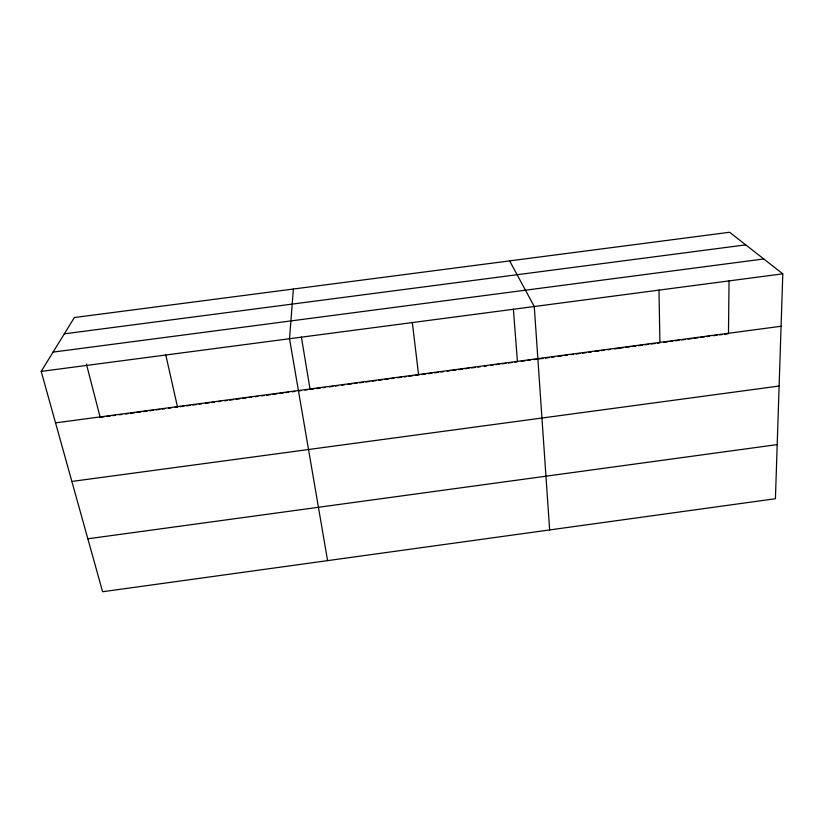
<?xml version="1.0" encoding="UTF-8"?>
<svg xmlns="http://www.w3.org/2000/svg" width="824" height="824" viewBox="0 0 824 824"><rect width="100%" height="100%" fill="white"/><g stroke="black" fill="none" stroke-linecap="round" stroke-linejoin="round"><path stroke-width="1.24" d="M729.055 280.799L728.467 333.71L724.667 334.214M782.8 273.826L775.425 498.726L102.598 591.735L41.2 371.397L74.366 317.528L729.59 232.265L782.8 273.826L41.2 371.397M293.385 289.028L289.523 338.726L327.591 560.639M87.849 538.793L777.197 444.599M71.863 481.443L779.123 386.034M55.538 422.856L781.08 326.263M103.999 416.851L100.198 417.356L86.407 364.074M106.543 416.511L110.344 416.007M112.878 415.667L115.422 415.327M119.222 414.822L121.756 414.482M125.567 413.978L128.101 413.638M130.635 413.298L134.446 412.793M136.98 412.464L140.791 411.949M143.325 411.619L147.125 411.104M149.669 410.774L153.47 410.259M156.004 409.93L159.815 409.415M162.349 409.085L164.882 408.745M168.693 408.241L171.227 407.901M175.028 407.396L177.572 407.056M180.106 406.716L183.907 406.211M186.451 405.872L190.251 405.367M192.785 405.027L196.596 404.522M199.13 404.182L201.664 403.842M205.475 403.338L209.306 402.833M211.85 402.493L214.405 402.153M218.236 401.638L220.78 401.298M224.612 400.794L227.167 400.454M229.721 400.114L233.542 399.599M236.097 399.259L239.928 398.754M242.472 398.414L246.304 397.899M248.858 397.559L251.413 397.219M255.234 396.715L257.788 396.375M261.62 395.86L264.164 395.52M266.719 395.18L270.55 394.675M273.104 394.336L276.926 393.831M279.48 393.491L283.312 392.976M285.856 392.636L288.41 392.296M292.242 391.791L294.796 391.452M298.618 390.937L301.172 390.597M305.004 390.092L307.548 389.752M313.913 388.907L310.102 389.412L301.388 337.067M316.447 388.567L320.248 388.063M322.792 387.723L325.326 387.383M329.126 386.878L332.937 386.374M335.471 386.034L338.005 385.694M341.806 385.189L344.35 384.849M348.15 384.344L351.951 383.84M354.495 383.5L357.029 383.16M359.563 382.82L363.374 382.315M365.908 381.976L369.708 381.471M372.242 381.131L376.053 380.626M378.587 380.286L382.387 379.782M384.932 379.452L388.732 378.937M391.266 378.607L393.81 378.267M397.611 377.763L401.412 377.248M403.956 376.918L406.489 376.578M409.023 376.238L412.824 375.734M415.368 375.394L419.2 374.879M421.754 374.549L425.586 374.034M428.13 373.694L431.961 373.19M434.516 372.85L438.337 372.335M440.892 371.995L443.446 371.655M447.278 371.15L449.822 370.81M452.376 370.47L456.208 369.955M458.762 369.616L462.583 369.111M465.138 368.771L468.969 368.256M471.524 367.916L475.345 367.411M477.899 367.071L480.454 366.732M484.275 366.216L486.829 365.877M490.661 365.372L493.216 365.032M495.76 364.692L499.591 364.177M502.146 363.837L505.967 363.332M508.521 362.993L512.353 362.478M514.907 362.138L517.451 361.798L513.383 309.206M521.283 361.293L525.104 360.788M527.659 360.449L530.203 360.109M534.034 359.594L536.579 359.254M539.133 358.914L542.954 358.409M545.509 358.069L549.33 357.554M551.884 357.214L554.439 356.874M558.26 356.37L562.081 355.865M564.636 355.525L567.19 355.185M571.011 354.67L573.566 354.33M576.11 353.99L579.942 353.486M582.486 353.146L586.317 352.631M588.861 352.291L591.416 351.951M595.237 351.446L599.069 350.942M601.613 350.602L604.167 350.262M607.988 349.747L610.543 349.407M614.364 348.902L623.294 347.707M625.828 347.378L629.629 346.863M632.163 346.533L635.963 346.029M638.497 345.689L642.298 345.184M644.832 344.844L648.632 344.339M651.166 343.999L654.977 343.495M657.511 343.155L660.045 342.815M663.845 342.31L667.646 341.806M670.18 341.466L672.714 341.136M675.247 340.796L679.048 340.291M681.582 339.952L685.383 339.447M687.916 339.107L691.717 338.602M694.251 338.262L698.052 337.758M700.596 337.418L704.396 336.913M706.93 336.573L709.464 336.243M713.265 335.728L717.065 335.224M719.599 334.884L722.133 334.554M64.313 333.844L745.741 244.872M53.086 352.095L763.766 258.963M509.644 260.889L534.271 306.528L549.649 529.935M165.809 355L177.407 406.634M412.34 322.565L418.551 374.529M658.994 290.11L659.911 342.393"/></g></svg>
